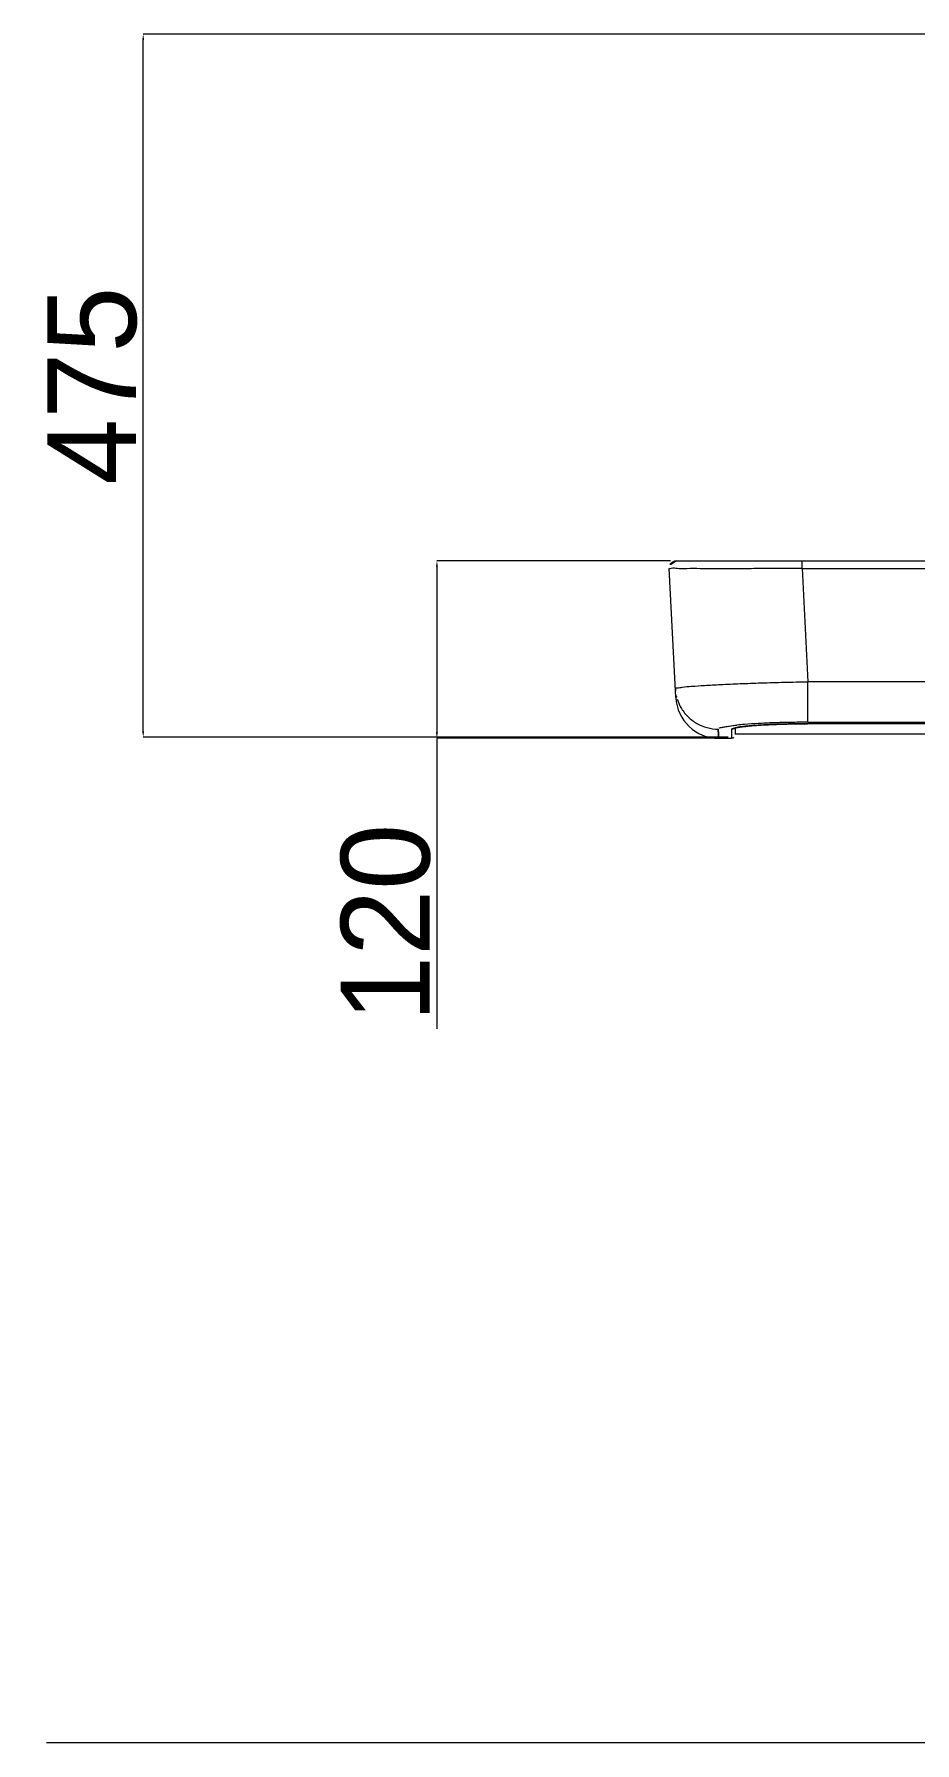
# Model space of a CAD drawing. Extents: x 16296665491 to 16296671741, y -37409618531 to -37409613952.
# Drawn here: x 16296666657 to 16296667252, y -37409616987 to -37409615832 of the extents above; entities that cross this region are included whole.
import ezdxf

# ---------------------------------------------------------------- set-up
doc = ezdxf.new("R2010")
doc.units = 0
doc.header["$LTSCALE"] = 10
doc.header["$MEASUREMENT"] = 0
doc.header["$PDMODE"] = 3
doc.header["$PDSIZE"] = -10
doc.linetypes.add('PHANTOM', pattern=[25, 20, -1, 1, -1, 1, -1])
doc.layers.get('0').update_dxf_attribs({"linetype": 'CONTINUOUS'})
doc.layers.get('DEFPOINTS').update_dxf_attribs({"linetype": 'CONTINUOUS'})
doc.styles.add('Daelim Dimension', font='')
doc.styles.get('Daelim Dimension').set_extended_font_data('나눔고딕')
doc.dimstyles.new('DEFAULT', dxfattribs={"dimscale": 2, "dimtxt": 2, "dimasz": 2, "dimexe": 0, "dimexo": 2, "dimgap": 1, "dimtad": 1, "dimdec": 1, "dimzin": 9, "dimdsep": 46, "dimtxsty": 'Daelim Dimension', "dimcen": 0.5, "dimclrd": 252, "dimclre": 252, "dimclrt": 3, "dimadec": 1, "dimazin": 0, "dimtfac": 1, "dimtdec": 1, "dimtix": 1, "dimtmove": 0, "dimatfit": 3, "dimfxl": 1, "dimtolj": 1, "dimtzin": 1, "dimlwd": 9, "dimlwe": 9, "dimarcsym": 0})

# ---------------------------------------------------------------- blocks, each defined once
blk = doc.blocks.new('*D13')
at = {"color": 5, "lineweight": 9, "transparency": 16777216}
for p, q in [((16296667087.07665, -37409616188.27993), (16296666929.15516, -37409616188.27993)), ((16296666929.15516, -37409616192.27993), (16296666929.15516, -37409616304.27997)), ((16296667115.61734, -37409616308.27997), (16296666929.15516, -37409616308.27997)), ((16296666929.15516, -37409616308.27997), (16296666929.15516, -37409616504.60164))]:
    blk.add_line(p, q, dxfattribs=at)
at = {"color": 5, "transparency": 16777216}
for points in [[(16296666928.48849, -37409616192.27993), (16296666929.82182, -37409616192.27993), (16296666929.15516, -37409616188.27993)], [(16296666928.48849, -37409616304.27997), (16296666929.82182, -37409616304.27997), (16296666929.15516, -37409616308.27997)]]:
    blk.add_solid(points, dxfattribs=at)
at = {"layer": 'DEFPOINTS', "color": 0, "transparency": 16777216}
for p in [(16296667091.07665, -37409616188.27993), (16296666929.15516, -37409616308.27997), (16296667119.61734, -37409616308.27997)]:
    blk.add_point(p, dxfattribs=at)
at = {"color": 7, "lineweight": 0, "transparency": 16777216, "insert": (16296666894.62297, -37409616433.03082), "char_height": 60, "attachment_point": 5, "rotation": 90, "style": 'Daelim Dimension'}
blk.add_mtext('\\A1;120', dxfattribs=at)
blk = doc.blocks.new('*D14')
at = {"color": 5, "lineweight": 9, "transparency": 16777216}
for p, q in [((16296667265.958839, -37409615832.332893), (16296666730.59252, -37409615832.332893)), ((16296666730.59252, -37409616303.547737), (16296666730.59252, -37409615836.332893)), ((16296667126.075529, -37409616307.547737), (16296666730.59252, -37409616307.547737))]:
    blk.add_line(p, q, dxfattribs=at)
at = {"color": 5, "transparency": 16777216}
for points in [[(16296666729.92585, -37409615836.332893), (16296666731.25919, -37409615836.332893), (16296666730.59252, -37409615832.332893)], [(16296666729.92585, -37409616303.547737), (16296666731.25919, -37409616303.547737), (16296666730.59252, -37409616307.547737)]]:
    blk.add_solid(points, dxfattribs=at)
at = {"layer": 'DEFPOINTS', "color": 0, "transparency": 16777216}
for p in [(16296666730.59252, -37409615832.332893), (16296667269.958839, -37409615832.332893), (16296667130.075529, -37409616307.547737)]:
    blk.add_point(p, dxfattribs=at)
at = {"color": 7, "lineweight": 0, "transparency": 16777216, "insert": (16296666696.274929, -37409616069.940308), "char_height": 60, "attachment_point": 5, "rotation": 90, "style": 'Daelim Dimension'}
blk.add_mtext('\\A1;475', dxfattribs=at)

msp = doc.modelspace()

# ---------------------------------------------------------------- linework, layer by layer
at = {"color": 7, "linetype": 'Continuous', "lineweight": 0}
for p, q in [((16296667090.638889, -37409616280.463692), (16296667086.0835, -37409616193.541611)), ((16296667091.07675, -37409616188.27993), (16296667900.539, -37409616188.27993)), ((16296667810.80797, -37409616298.454643), (16296667180.807779, -37409616298.454643)), ((16296667119.616329, -37409616308.279968), (16296667128.30776, -37409616308.279968)), ((16296667130.80776, -37409616301.257446), (16296667130.80776, -37409616304.961327)), ((16296667130.80776, -37409616305.279968), (16296667319.702999, -37409616305.279968))]:
    msp.add_line(p, q, dxfattribs=at)
at = {"color": 9, "linetype": 'Continuous', "lineweight": 0}
for p, q in [((16296667175.96019, -37409616193.541611), (16296667175.96019, -37409616188.27993)), ((16296667175.96019, -37409616193.541611), (16296667815.65556, -37409616193.541611)), ((16296667175.96019, -37409616193.541611), (16296667179.97064, -37409616270.065613)), ((16296667811.645109, -37409616270.065613), (16296667179.97064, -37409616270.065613)), ((16296667179.97064, -37409616297.443123), (16296667179.97064, -37409616270.065613)), ((16296667090.65638, -37409616280.79744), (16296667090.638889, -37409616280.463692)), ((16296667179.97064, -37409616297.443123), (16296667811.645109, -37409616297.443123)), ((16296667180.807779, -37409616298.454643), (16296667180.807779, -37409616298.446449)), ((16296667128.30776, -37409616302.247192), (16296667128.30776, -37409616308.279968)), ((16296667130.80776, -37409616304.961327), (16296667130.80776, -37409616305.779716))]:
    msp.add_line(p, q, dxfattribs=at)
at = {"linetype": 'PHANTOM', "lineweight": 0, "ltscale": 20}
msp.add_line((16296670315.5306, -37409616987.282181), (16296666665.247589, -37409616987.282181), dxfattribs=at)
at = {"color": 7, "linetype": 'Continuous', "lineweight": 0}
for centre, radius, start, end in [((16296667091.076651, -37409616193.27993), 5.000002, 90, 183.000099465), ((16296667119.616659, -37409616279.279907), 29.000009, 183.000099465, 270.001311396), ((16296667128.30776, -37409616305.779968), 2.500001, 270, 0)]:
    msp.add_arc(centre, radius, start, end, dxfattribs=at)
for points, start_tangent, end_tangent in [([(16296667175.960199, -37409616193.541847), (16296667160.334669, -37409616193.582916), (16296667145.19689, -37409616193.614998), (16296667131.00148, -37409616193.637039), (16296667118.175261, -37409616193.648247), (16296667107.10516, -37409616193.648216), (16296667098.12529, -37409616193.636932), (16296667091.507139, -37409616193.614838), (16296667087.45158, -37409616193.58271), (16296667086.0835, -37409616193.541733)], (-0.9999958555, -0.0028790421), (0.0379929554, 0.999278007)), ([(16296667129.87818, -37409616301.544434), (16296667130.03105, -37409616301.482239), (16296667130.34532, -37409616301.381142), (16296667130.803949, -37409616301.258362), (16296667131.39941, -37409616301.122551), (16296667132.13146, -37409616300.977768), (16296667133.00104, -37409616300.826683), (16296667134.009661, -37409616300.671227), (16296667135.158609, -37409616300.512939), (16296667136.44845, -37409616300.353127), (16296667137.88039, -37409616300.192917), (16296667139.455931, -37409616300.033363), (16296667141.176359, -37409616299.875427), (16296667143.04187, -37409616299.720192), (16296667145.0518, -37409616299.568657), (16296667147.20504, -37409616299.421967), (16296667149.49999, -37409616299.281227), (16296667151.93392, -37409616299.147621), (16296667154.502609, -37409616299.022247), (16296667157.20076, -37409616298.906326), (16296667160.021931, -37409616298.801117), (16296667162.95941, -37409616298.707779), (16296667166.00535, -37409616298.627388), (16296667169.151011, -37409616298.561043), (16296667172.386761, -37409616298.509857), (16296667175.70068, -37409616298.474869), (16296667177.94631, -37409616298.460953)], (-0.1043750543, -0.9945380073), (0.999990072, 0.0044560004)), ([(16296667177.94631, -37409616298.460953), (16296667179.078341, -37409616298.456886), (16296667180.807779, -37409616298.454552)], (0.999990072, 0.0044560004), (1, 0.0000089247)), ([(16296667119.29409, -37409616302.064796), (16296667119.47299, -37409616305.517143), (16296667119.580429, -37409616307.58918), (16296667119.616329, -37409616308.279968)], (0.0518309203, -0.9986558745), (0.0519619858, -0.9986490635))]:
    msp.add_spline(points, degree=3, dxfattribs=dict(at, start_tangent=start_tangent, end_tangent=end_tangent))
at = {"color": 9, "linetype": 'Continuous', "lineweight": 0}
for points, start_tangent, end_tangent in [([(16296667090.33382, -37409616274.642616), (16296667091.50585, -37409616274.21019), (16296667095.04587, -37409616273.715523), (16296667101.2279, -37409616273.147133), (16296667110.02743, -37409616272.536728), (16296667120.824471, -37409616271.939148), (16296667134.072269, -37409616271.344994), (16296667148.417351, -37409616270.829643), (16296667164.02371, -37409616270.391907), (16296667179.97064, -37409616270.065613)], (-0.0502039258, 0.9987389878), (0.9998583331, 0.0168319233)), ([(16296667090.33383, -37409616274.6427), (16296667091.00342, -37409616279.488968)], (0.0523405072, -0.9986292962), (0.2199656298, -0.9755076226)), ([(16296667091.00342, -37409616279.488968), (16296667091.630911, -37409616281.815689)], (0.2199656298, -0.9755076226), (0.3004956928, -0.9537831717)), ([(16296667091.630911, -37409616281.815689), (16296667094.560579, -37409616288.239723), (16296667099.04368, -37409616293.844742), (16296667104.91468, -37409616298.259712), (16296667111.79442, -37409616301.081886), (16296667119.29409, -37409616302.064751)], (0.3004956928, -0.9537831717), (0.9999999764, 0.0002170871)), ([(16296667131.90089, -37409616299.38855), (16296667129.57868, -37409616299.638657), (16296667123.94091, -37409616300.429993), (16296667120.462099, -37409616301.249222), (16296667119.29409, -37409616302.064796)], (-0.9948445988, -0.1014111638), (0.0498360107, -0.998757414)), ([(16296667180.807779, -37409616298.446449), (16296667178.3825, -37409616298.451073), (16296667175.68911, -37409616298.466843), (16296667172.695169, -37409616298.497643), (16296667169.365561, -37409616298.548698), (16296667165.668131, -37409616298.626793), (16296667161.572929, -37409616298.740753), (16296667157.06049, -37409616298.902283), (16296667152.183769, -37409616299.124001), (16296667147.50955, -37409616299.390106), (16296667143.208191, -37409616299.692436), (16296667139.397301, -37409616300.020782), (16296667136.08691, -37409616300.372032), (16296667133.321171, -37409616300.739761), (16296667131.795891, -37409616300.989273)], (-0.9999999999, -0.0000161013), (-0.9835778127, -0.1804845876)), ([(16296667179.97064, -37409616297.443123), (16296667168.133511, -37409616297.543091), (16296667156.79653, -37409616297.835426), (16296667146.33428, -37409616298.302673), (16296667137.153999, -37409616298.914062), (16296667131.90089, -37409616299.38855)], (-0.9999999999, -0.0000152334), (-0.9948445988, -0.1014111638)), ([(16296667128.30776, -37409616302.247032), (16296667129.079069, -37409616302.125572), (16296667130.002819, -37409616301.586487), (16296667130.14012, -37409616301.449944)], (0.9999999015, 0.0004439366), (0.6809535872, 0.7323265748)), ([(16296667130.01136, -37409616301.37899), (16296667129.5536, -37409616301.502739), (16296667128.61408, -37409616301.882347), (16296667128.30776, -37409616302.247192)], (-0.9682728902, -0.2498951983), (-0.0033338192, -0.9999944428)), ([(16296667131.795891, -37409616300.989273), (16296667131.133511, -37409616301.118591), (16296667130.01136, -37409616301.37899)], (-0.9835778127, -0.1804845876), (-0.9682728902, -0.2498951983))]:
    msp.add_spline(points, degree=3, dxfattribs=dict(at, start_tangent=start_tangent, end_tangent=end_tangent))

# ---------------------------------------------------------------- dimensions: what is measured, and where the dimension line sits
at = {"lineweight": 0}
dim = msp.add_linear_dim(base=(16296666730.59252, -37409615832.332893), p1=(16296667130.075529, -37409616307.547737), p2=(16296667269.958839, -37409615832.332893), angle=90, dimstyle='DEFAULT', override={"dimtxt": 30, "dimdec": 0, "dimclrd": 5, "dimclre": 5, "dimclrt": 7}, dxfattribs=at)
dim.commit()
dim.dimension.update_dxf_attribs({"geometry": '*D14', "text_midpoint": (16296666696.274929, -37409616069.940308)})
dim = msp.add_linear_dim(base=(16296666929.155161, -37409616308.279968), p1=(16296667091.076651, -37409616188.27993), p2=(16296667119.61734, -37409616308.279968), angle=90, dimstyle='DEFAULT', override={"dimtxt": 30, "dimclrd": 5, "dimclre": 5, "dimclrt": 7}, dxfattribs=at)
dim.commit()
dim.dimension.update_dxf_attribs({"geometry": '*D13', "text_midpoint": (16296666929.155161, -37409616433.030823), "dimtype": 160})

doc.saveas('drawing.dxf')
